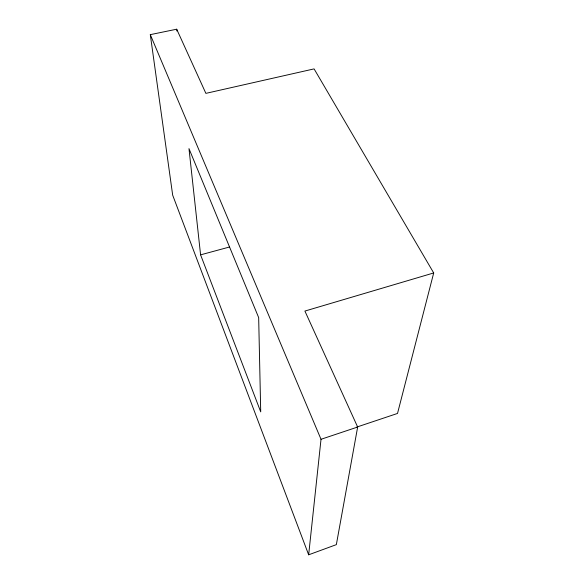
<?xml version="1.0" encoding="UTF-8"?>
<svg xmlns="http://www.w3.org/2000/svg" width="584" height="584" viewBox="0 0 584 584"><rect width="100%" height="100%" fill="white"/><g stroke="black" fill="none" stroke-linecap="round" stroke-linejoin="round"><path stroke-width="0.88" d="M433.7 272.954L304.906 311.06L357.656 427.028L336.347 544.638L308.659 554.8L321.017 439.292L150.3 34.646L176.697 29.2L205.882 93.367L314.09 68.89L433.7 272.954L397.514 413.443L356.875 427.043M321.017 439.292L357.656 427.028M200.589 254.85L188.982 148.621L258.668 317.601L260.719 411.859L200.589 254.85L229.519 247.003M308.659 554.8L172.681 195.173L150.3 34.646M176.697 29.2L176.886 31.018"/></g></svg>
